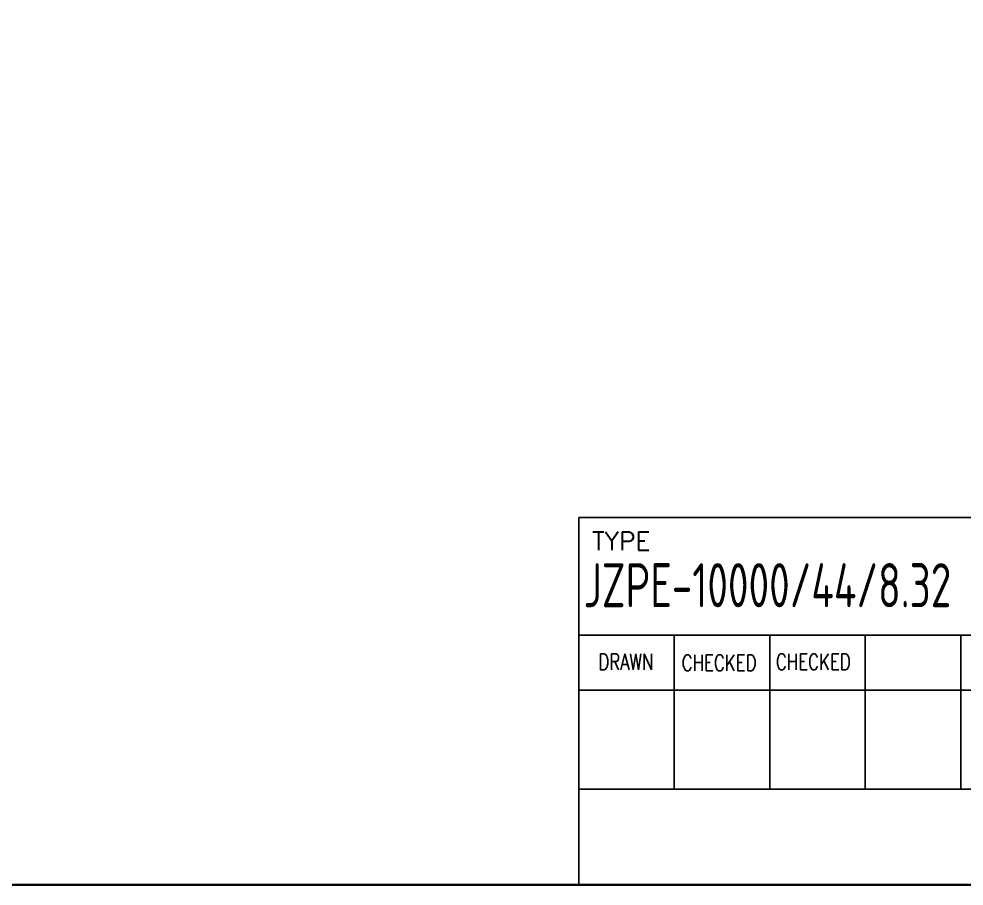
# Model space of a CAD drawing. Header units: millimetres. Extents: x 170753 to 421125, y -418833 to -179812.
# Drawn here: x 175699 to 179161, y -187513 to -184336 of the extents above; entities that cross this region are included whole.
import ezdxf

# ---------------------------------------------------------------- set-up
doc = ezdxf.new("R2010")
doc.units = ezdxf.units.MM
doc.header["$LTSCALE"] = 13
doc.layers.add('1', color=4, linetype='Continuous')
doc.layers.add('2', color=3, linetype='Continuous')
doc.styles.add('ROMANS', font='romans.shx', dxfattribs={"bigfont": 'whgtxt.shx'})
doc.styles.get("Standard").update_dxf_attribs({"font": 'gbenor.shx', "bigfont": 'gbcbig.shx'})

msp = doc.modelspace()

# ---------------------------------------------------------------- linework, layer by layer
at = {"layer": '1', "const_width": 9.42}
msp.add_lwpolyline([(171452.39, -187508.07), (181785.83, -187508.07), (181785.83, -180080.91), (171452.39, -180080.91), (171452.39, -187508.07)], dxfattribs=at)
at = {"layer": '2'}
for p, q in [((177749.33, -186162.57), (181785.83, -186162.57)), ((177749.33, -186162.57), (177749.33, -187508.07)), ((177749.33, -186593.13), (181785.83, -186593.13)), ((178099.16, -186593.13), (178099.16, -187157.37)), ((178448.99, -186593.13), (178448.99, -187157.37)), ((178798.82, -186593.13), (178798.82, -187157.37)), ((179148.65, -186593.13), (179148.65, -187157.37)), ((177749.33, -186794.95), (179498.48, -186794.95)), ((177749.33, -187157.37), (179498.48, -187157.37)), ((177749.33, -187507.2), (177749.33, -187157.37))]:
    msp.add_line(p, q, dxfattribs=at)

# ---------------------------------------------------------------- texts
at = {"layer": '1', "color": 4, "width": 0.8}
msp.add_text('JZPE-10000/44/8.32', height=161.46, dxfattribs=at).set_placement((177767.18, -186491.38))
at = {"layer": '2', "style": 'ROMANS'}
msp.add_text('TYPE', height=67.275, dxfattribs=at).set_placement((177798.4, -186282.88))
at = {"layer": '2', "style": 'ROMANS', "width": 0.75}
for s, p in [('DRAWN', (177821.21, -186720.99)), ('CHECKED', (178126.66, -186724.75)), ('CHECKED', (178471.71, -186720.99))]:
    msp.add_text(s, height=59.202, dxfattribs=at).set_placement(p)

doc.saveas('drawing.dxf')
